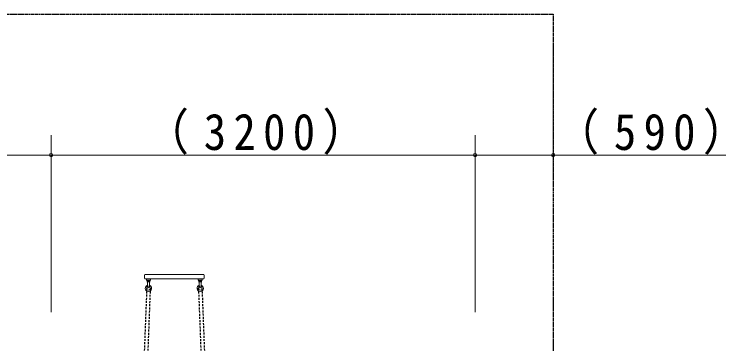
# Model space of a CAD drawing. Units: millimetres, scale not verified. Extents: x -35408 to 0, y -49934 to 13350.
# Drawn here: x -5510 to -3737, y 5139 to 5969 of the extents above; entities that cross this region are included whole.
import ezdxf

# ---------------------------------------------------------------- set-up
doc = ezdxf.new("R2010")
doc.units = ezdxf.units.MM
doc.linetypes.add('USER3', pattern=[8, 3, -1, 1, -1, 1, -1])
doc.linetypes.add('USER4', pattern=[8, 5, -3])
doc.layers.add('線', color=2, linetype='Continuous', lineweight=25)
doc.layers.add('補助', color=2, linetype='Continuous', lineweight=25)
doc.styles.add('ＭＳ ゴシック', font='')
doc.styles.get('ＭＳ ゴシック').set_extended_font_data('MS Gothic')

# ---------------------------------------------------------------- blocks, each defined once
blk = doc.blocks.new('dimension_origin')
at = {"color": 0, "linetype": 'Continuous', "lineweight": -2}
blk.add_circle((0, 0), 1.25, dxfattribs=at)

msp = doc.modelspace()

# ---------------------------------------------------------------- linework, layer by layer
at = {"layer": '線', "color": 7, "lineweight": 13}
for p, q in [((-5181.667, 5303.95), (-5181.667, 5312.283)), ((-5180, 5313.95), (-5033.333, 5313.95)), ((-5180, 5302.283), (-5033.333, 5302.283)), ((-5176.267, 5302.283), (-5167.067, 5302.283)), ((-5046.267, 5302.283), (-5037.067, 5302.283)), ((-5031.667, 5303.95), (-5031.667, 5312.283)), ((-5176.667, 5301.883), (-5176.667, 5299.35)), ((-5176.267, 5298.95), (-5167.067, 5298.95)), ((-5174.904, 5297.72), (-5173.661, 5281.794)), ((-5168.429, 5297.72), (-5169.673, 5281.794)), ((-5166.667, 5301.883), (-5166.667, 5299.35)), ((-5046.667, 5301.883), (-5046.667, 5299.35)), ((-5046.267, 5298.95), (-5037.067, 5298.95)), ((-5044.904, 5297.72), (-5043.661, 5281.794)), ((-5038.429, 5297.72), (-5039.673, 5281.794)), ((-5036.667, 5301.883), (-5036.667, 5299.35))]:
    msp.add_line(p, q, dxfattribs=at)
at = {"layer": '線'}
for p, q in [((-5175.25, 5298.95), (-5168.083, 5298.95)), ((-5175.25, 5297.95), (-5175.25, 5298.95)), ((-5175.25, 5297.95), (-5168.083, 5297.95)), ((-5175.167, 5297.617), (-5175.167, 5297.95)), ((-5175.167, 5297.95), (-5168.167, 5297.95)), ((-5175.167, 5297.617), (-5168.167, 5297.617)), ((-5173.333, 5296.017), (-5170, 5296.017)), ((-5168.463, 5298.95), (-5168.731, 5297.95)), ((-5168.083, 5298.95), (-5168.351, 5297.95)), ((-5168.167, 5297.617), (-5168.167, 5297.95)), ((-5168.083, 5297.95), (-5168.083, 5298.95)), ((-5045.25, 5298.95), (-5038.083, 5298.95)), ((-5045.25, 5297.95), (-5045.25, 5298.95)), ((-5045.25, 5297.95), (-5038.083, 5297.95)), ((-5045.167, 5297.617), (-5045.167, 5297.95)), ((-5045.167, 5297.95), (-5038.167, 5297.95)), ((-5045.167, 5297.617), (-5038.167, 5297.617)), ((-5043.333, 5296.017), (-5040, 5296.017)), ((-5038.463, 5298.95), (-5038.731, 5297.95)), ((-5038.083, 5298.95), (-5038.351, 5297.95)), ((-5038.167, 5297.617), (-5038.167, 5297.95)), ((-5038.083, 5297.95), (-5038.083, 5298.95))]:
    msp.add_line(p, q, dxfattribs=at)
at = {"layer": '線', "color": 4, "linetype": 'USER4'}
for p, q in [((-5176.192, 5279.122), (-5199.413, 4674.803)), ((-5167.365, 5278.782), (-5190.587, 4674.464)), ((-5045.968, 5278.782), (-5022.747, 4674.464)), ((-5037.141, 5279.122), (-5013.92, 4674.803))]:
    msp.add_line(p, q, dxfattribs=at)
at = {"layer": '線', "linetype": 'USER3'}
msp.add_lwpolyline([(-4153.333, 5968.8), (-4153.333, 3335.467), (-6680, 3335.467), (-6680, 5968.8)], close=True, dxfattribs=at)
at = {"layer": '線', "color": 7, "lineweight": 13}
for centre, radius, start, end in [((-5180, 5312.283), 1.667, 90, 180), ((-5180, 5303.95), 1.667, 180, 270), ((-5176.267, 5301.883), 0.4, 90, 180), ((-5167.067, 5301.883), 0.4, 0, 90), ((-5046.267, 5301.883), 0.4, 90, 180), ((-5037.067, 5301.883), 0.4, 0, 90), ((-5033.333, 5312.283), 1.667, 0, 90), ((-5033.333, 5303.95), 1.667, 270, 0), ((-5171.779, 5278.952), 8, 106.40431, 267.86271), ((-5176.267, 5299.35), 0.4, 180, 270), ((-5176.233, 5297.617), 1.333, 4.46422, 90), ((-5171.779, 5278.952), 8, 267.86271, 71.95745), ((-5167.1, 5297.617), 1.333, 90, 175.53578), ((-5167.067, 5299.35), 0.4, 270, 0), ((-5041.555, 5278.952), 8, 108.04255, 272.13729), ((-5046.267, 5299.35), 0.4, 180, 270), ((-5046.233, 5297.617), 1.333, 4.46422, 90), ((-5041.555, 5278.952), 8, 272.13729, 73.59569), ((-5037.1, 5297.617), 1.333, 90, 175.53578), ((-5037.067, 5299.35), 0.4, 270, 0), ((-5171.779, 5278.952), 5, 113.79504, 267.86271), ((-5171.667, 5281.95), 2, 184.46422, 355.53578), ((-5171.779, 5278.952), 5, 267.86271, 63.47196), ((-5041.555, 5278.952), 5, 116.52804, 272.13729), ((-5041.667, 5281.95), 2, 184.46422, 355.53578), ((-5041.555, 5278.952), 5, 272.13729, 66.20496)]:
    msp.add_arc(centre, radius, start, end, dxfattribs=at)
at = {"layer": '線'}
for centre, start, end in [((-5171.667, 5299.777), 211.68134, 246.09448), ((-5171.667, 5299.777), 293.90552, 328.31866), ((-5041.667, 5299.777), 211.68134, 246.09448), ((-5041.667, 5299.777), 293.90552, 328.31866)]:
    msp.add_arc(centre, 4.113, start, end, dxfattribs=at)
at = {"layer": '補助', "lineweight": 13}
for p, q in [((-4153.333, 5868.8), (-4153.333, 5563.95)), ((-5416.667, 5218.8), (-5416.667, 5663.95)), ((-5416.667, 5218.8), (-5416.667, 5663.95)), ((-4350, 5218.8), (-4350, 5663.95)), ((-4350, 5218.8), (-4350, 5663.95)), ((-6483.333, 5613.95), (-5416.667, 5613.95)), ((-5416.667, 5613.95), (-4350, 5613.95)), ((-4350, 5613.95), (-3625.952, 5613.95))]:
    msp.add_line(p, q, dxfattribs=at)

# ---------------------------------------------------------------- block references
at = {"layer": '補助', "lineweight": 13, "xscale": 3.33, "yscale": 3.33}
for p in [(-5416.667, 5613.95), (-4350, 5613.95)]:
    msp.add_blockref('dimension_origin', p, dxfattribs=at)
at = {"layer": '補助', "lineweight": 13, "xscale": 3.33, "yscale": 3.33, "rotation": 180}
for p in [(-5416.667, 5613.95), (-4350, 5613.95), (-4153.333, 5613.95)]:
    msp.add_blockref('dimension_origin', p, dxfattribs=at)

# ---------------------------------------------------------------- texts
at = {"layer": '補助', "char_height": 91.64, "attachment_point": 8, "style": 'ＭＳ ゴシック'}
for s, insert in [('\\T1.33;\\W0.9;（3200）', (-4883.333, 5614.95)), ('\\T1.33;\\W0.9;（590）', (-3888.81, 5614.95))]:
    msp.add_mtext(s, dxfattribs=dict(at, insert=insert))

doc.saveas('drawing.dxf')
